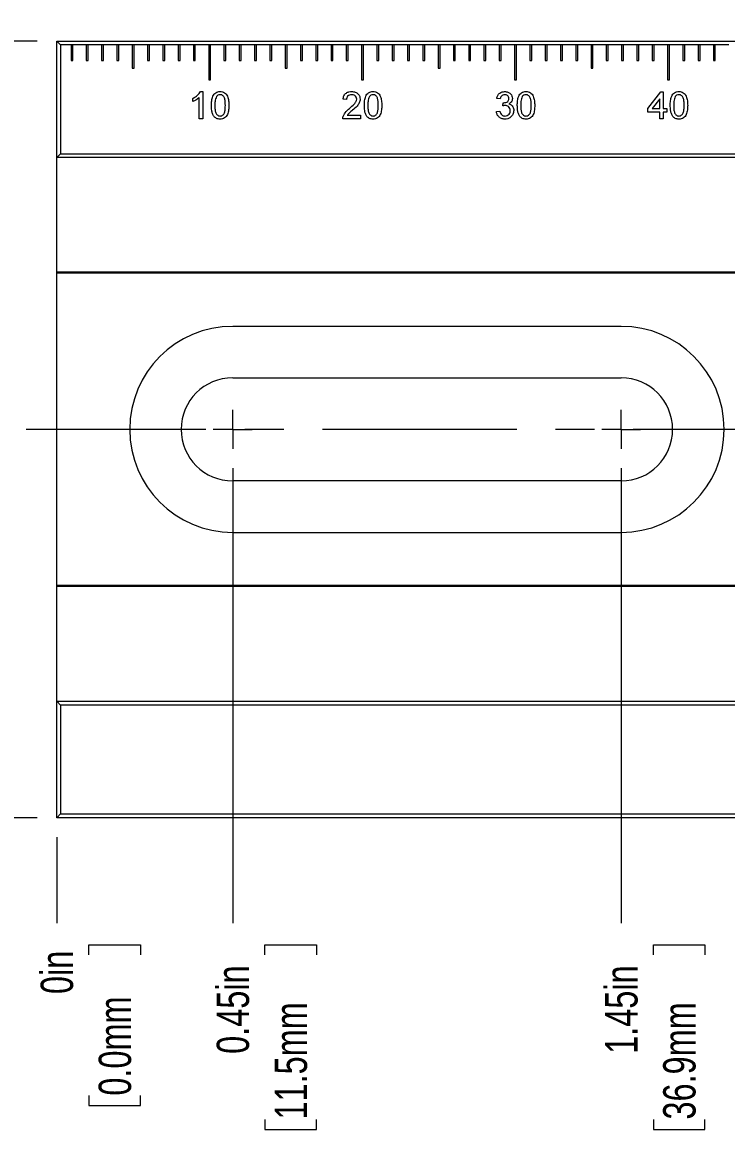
# Model space of a CAD drawing. Header units: inches. Extents: x 0.1 to 10.9, y 0 to 8.5.
# Drawn here: x 4.327 to 6.139, y 3.715 to 6.624 of the extents above; entities that cross this region are included whole.
import ezdxf

# ---------------------------------------------------------------- set-up
doc = ezdxf.new("R2010")
doc.units = ezdxf.units.IN
doc.header["$MEASUREMENT"] = 0
doc.linetypes.add('CENTERX2', pattern=[0.8, 0.5, -0.1, 0.1, -0.1])
doc.styles.add('SLDTEXTSTYLE0', font='TXT', dxfattribs={"width": 0.75})
doc.dimstyles.new('SLDDIMSTYLE0', dxfattribs={"dimtxt": 0.083333, "dimasz": 0.125, "dimexe": 0, "dimexo": 0.0625, "dimgap": 0.020833, "dimtad": 0, "dimtih": 1, "dimtoh": 1, "dimdec": 0, "dimrnd": 1e-09, "dimdsep": 46, "dimtxsty": 'SLDTEXTSTYLE0', "dimblk1": 'NONE', "dimblk2": 'NONE', "dimsah": 1, "dimcen": 0.09, "dimadec": 0, "dimazin": 2, "dimtfac": 1, "dimtdec": 0, "dimtofl": 0, "dimtmove": 0, "dimatfit": 3, "dimldrblk": 'NONE', "dimfxl": 1, "dimfrac": 2, "dimtolj": 1, "dimtzin": 12, "dimarcsym": 0})
doc.dimstyles.new('SLDDIMSTYLE1', dxfattribs={"dimtxt": 0.083333, "dimasz": 0.125, "dimexe": 0, "dimexo": 0.0625, "dimgap": 0.020833, "dimtad": 0, "dimtih": 1, "dimtoh": 1, "dimrnd": 1e-09, "dimdsep": 46, "dimtxsty": 'SLDTEXTSTYLE0', "dimblk1": 'NONE', "dimblk2": 'NONE', "dimsah": 1, "dimcen": 0.09, "dimadec": 0, "dimazin": 2, "dimtfac": 1, "dimtofl": 0, "dimtmove": 0, "dimatfit": 3, "dimldrblk": 'NONE', "dimfxl": 1, "dimfrac": 2, "dimtolj": 1, "dimtzin": 12, "dimarcsym": 0})
doc.dimstyles.new('SLDDIMSTYLE2', dxfattribs={"dimtxt": 0.083333, "dimasz": 0.125, "dimexe": 0, "dimexo": 0.0625, "dimgap": 0.020833, "dimtad": 0, "dimtih": 1, "dimtoh": 1, "dimrnd": 1e-09, "dimzin": 12, "dimdsep": 46, "dimtxsty": 'SLDTEXTSTYLE0', "dimblk1": 'NONE', "dimblk2": 'NONE', "dimsah": 1, "dimcen": 0.09, "dimadec": 0, "dimazin": 3, "dimtfac": 1, "dimtofl": 0, "dimtmove": 0, "dimatfit": 3, "dimldrblk": 'NONE', "dimfxl": 1, "dimfrac": 2, "dimtolj": 1, "dimtzin": 12, "dimarcsym": 0})
doc.dimstyles.new('SLDDIMSTYLE3', dxfattribs={"dimtxt": 0.083333, "dimasz": 0.125, "dimexe": 0, "dimexo": 0.0625, "dimgap": 0.020833, "dimtad": 0, "dimtih": 1, "dimtoh": 1, "dimrnd": 1e-09, "dimzin": 4, "dimdsep": 46, "dimtxsty": 'SLDTEXTSTYLE0', "dimsah": 1, "dimcen": 0.09, "dimadec": 0, "dimazin": 1, "dimtfac": 1, "dimtofl": 0, "dimtmove": 0, "dimatfit": 3, "dimfxl": 1, "dimfrac": 2, "dimtolj": 1, "dimtzin": 12, "dimarcsym": 0})
doc.dimstyles.new('SLDDIMSTYLE4', dxfattribs={"dimtxt": 0.083333, "dimasz": 0.125, "dimexe": 0, "dimexo": 0.0625, "dimgap": 0.020833, "dimtad": 0, "dimtih": 1, "dimtoh": 1, "dimrnd": 1e-09, "dimzin": 12, "dimdsep": 46, "dimtxsty": 'SLDTEXTSTYLE0', "dimsah": 1, "dimcen": 0, "dimadec": 0, "dimazin": 3, "dimtfac": 1, "dimtofl": 0, "dimtmove": 0, "dimatfit": 3, "dimfxl": 1, "dimfrac": 2, "dimtolj": 1, "dimtzin": 12, "dimarcsym": 0})
doc.dimstyles.new('SLDDIMSTYLE5', dxfattribs={"dimtxt": 0.083333, "dimasz": 0.125, "dimexe": 0, "dimexo": 0.0625, "dimgap": 0.020833, "dimtad": 0, "dimtih": 1, "dimtoh": 1, "dimrnd": 1e-09, "dimzin": 12, "dimdsep": 46, "dimtxsty": 'SLDTEXTSTYLE0', "dimsah": 1, "dimcen": 0, "dimadec": 0, "dimazin": 3, "dimtfac": 1, "dimtofl": 0, "dimtmove": 0, "dimatfit": 3, "dimfxl": 1, "dimfrac": 2, "dimtolj": 1, "dimtzin": 12, "dimarcsym": 0})

# ---------------------------------------------------------------- blocks, each defined once
blk = doc.blocks.new('_D')
at = {"color": 7, "linetype": 'Continuous', "lineweight": 0}
for p, q in [((4.4152, 4.5284), (4.4152, 4.3071)), ((4.4983, 4.2257), (4.4983, 4.2511)), ((4.4983, 4.2511), (4.6307, 4.2511)), ((4.6307, 4.2511), (4.6307, 4.2257)), ((4.4983, 3.8635), (4.4983, 3.8382)), ((4.6307, 3.8382), (4.6307, 3.8635)), ((4.4983, 3.8382), (4.6307, 3.8382))]:
    blk.add_line(p, q, dxfattribs=at)
at = {"color": 7, "linetype": 'Continuous', "lineweight": 18, "char_height": 0.08333, "attachment_point": 1, "rotation": 90, "style": 'SLDTEXTSTYLE0'}
for s, insert in [('0in', (4.374, 4.1249)), ('0.0mm', (4.5233, 3.8635))]:
    blk.add_mtext(s, dxfattribs=dict(at, insert=insert))
blk = doc.blocks.new('_None')
blk = doc.blocks.new('_D_1')
at = {"color": 7, "linetype": 'Continuous', "lineweight": 0}
for p, q in [((4.8682, 5.4774), (4.8682, 4.3071)), ((4.9513, 4.2257), (4.9513, 4.2511)), ((4.9513, 4.2511), (5.0837, 4.2511)), ((5.0837, 4.2511), (5.0837, 4.2257)), ((4.9513, 3.802), (4.9513, 3.7766)), ((5.0837, 3.7766), (5.0837, 3.802)), ((4.9513, 3.7766), (5.0837, 3.7766))]:
    blk.add_line(p, q, dxfattribs=at)
at = {"color": 7, "linetype": 'Continuous', "lineweight": 18, "char_height": 0.08333, "attachment_point": 1, "rotation": 90, "style": 'SLDTEXTSTYLE0'}
for s, insert in [('0.45in', (4.827, 3.971)), ('11.5mm', (4.9763, 3.802))]:
    blk.add_mtext(s, dxfattribs=dict(at, insert=insert))
blk = doc.blocks.new('_D_2')
at = {"color": 7, "linetype": 'Continuous', "lineweight": 0}
for p, q in [((5.8682, 5.4774), (5.8682, 4.3071)), ((5.9513, 4.2257), (5.9513, 4.2511)), ((5.9513, 4.2511), (6.0837, 4.2511)), ((6.0837, 4.2511), (6.0837, 4.2257)), ((5.9513, 3.802), (5.9513, 3.7766)), ((6.0837, 3.7766), (6.0837, 3.802)), ((5.9513, 3.7766), (6.0837, 3.7766))]:
    blk.add_line(p, q, dxfattribs=at)
at = {"color": 7, "linetype": 'Continuous', "lineweight": 18, "char_height": 0.08333, "attachment_point": 1, "rotation": 90, "style": 'SLDTEXTSTYLE0'}
for s, insert in [('1.45in', (5.827, 3.971)), ('36.9mm', (5.9763, 3.802))]:
    blk.add_mtext(s, dxfattribs=dict(at, insert=insert))
blk = doc.blocks.new('_D_3')
at = {"color": 7, "linetype": 'Continuous', "lineweight": 0}
for p, q in [((7.3682, 5.4774), (7.3682, 4.3071)), ((7.4513, 4.2257), (7.4513, 4.2511)), ((7.4513, 4.2511), (7.5837, 4.2511)), ((7.5837, 4.2511), (7.5837, 4.2257)), ((7.4513, 3.802), (7.4513, 3.7766)), ((7.5837, 3.7766), (7.5837, 3.802)), ((7.4513, 3.7766), (7.5837, 3.7766))]:
    blk.add_line(p, q, dxfattribs=at)
at = {"color": 7, "linetype": 'Continuous', "lineweight": 18, "char_height": 0.08333, "attachment_point": 1, "rotation": 90, "style": 'SLDTEXTSTYLE0'}
for s, insert in [('2.95in', (7.327, 3.971)), ('75.0mm', (7.4763, 3.802))]:
    blk.add_mtext(s, dxfattribs=dict(at, insert=insert))
blk = doc.blocks.new('_D_4')
at = {"color": 7, "linetype": 'Continuous', "lineweight": 0}
for p, q in [((8.8682, 5.4774), (8.8682, 4.3071)), ((8.9513, 4.2257), (8.9513, 4.2511)), ((8.9513, 4.2511), (9.0837, 4.2511)), ((9.0837, 4.2511), (9.0837, 4.2257)), ((8.9513, 3.7404), (8.9513, 3.715)), ((9.0837, 3.715), (9.0837, 3.7404)), ((8.9513, 3.715), (9.0837, 3.715))]:
    blk.add_line(p, q, dxfattribs=at)
at = {"color": 7, "linetype": 'Continuous', "lineweight": 18, "char_height": 0.08333, "attachment_point": 1, "rotation": 90, "style": 'SLDTEXTSTYLE0'}
for s, insert in [('4.45in', (8.827, 3.971)), ('113.1mm', (8.9763, 3.7404))]:
    blk.add_mtext(s, dxfattribs=dict(at, insert=insert))
blk = doc.blocks.new('_D_5')
at = {"color": 7, "linetype": 'Continuous', "lineweight": 0}
for p, q in [((9.8682, 5.4774), (9.8682, 4.3071)), ((9.9513, 4.2257), (9.9513, 4.2511)), ((9.9513, 4.2511), (10.0837, 4.2511)), ((10.0837, 4.2511), (10.0837, 4.2257)), ((9.9513, 3.7404), (9.9513, 3.715)), ((10.0837, 3.715), (10.0837, 3.7404)), ((9.9513, 3.715), (10.0837, 3.715))]:
    blk.add_line(p, q, dxfattribs=at)
at = {"color": 7, "linetype": 'Continuous', "lineweight": 18, "char_height": 0.08333, "attachment_point": 1, "rotation": 90, "style": 'SLDTEXTSTYLE0'}
for s, insert in [('5.45in', (9.827, 3.971)), ('138.5mm', (9.9763, 3.7404))]:
    blk.add_mtext(s, dxfattribs=dict(at, insert=insert))
blk = doc.blocks.new('_D_6')
at = {"color": 7, "linetype": 'Continuous', "lineweight": 0}
for p, q in [((10.3207, 4.5284), (10.3207, 4.3071)), ((10.4039, 4.2257), (10.4039, 4.2511)), ((10.4039, 4.2511), (10.5363, 4.2511)), ((10.5363, 4.2511), (10.5363, 4.2257)), ((10.4039, 3.7404), (10.4039, 3.715)), ((10.5363, 3.715), (10.5363, 3.7404)), ((10.4039, 3.715), (10.5363, 3.715))]:
    blk.add_line(p, q, dxfattribs=at)
at = {"color": 7, "linetype": 'Continuous', "lineweight": 18, "char_height": 0.08333, "attachment_point": 1, "rotation": 90, "style": 'SLDTEXTSTYLE0'}
for s, insert in [('5.91in', (10.2795, 3.971)), ('150.0mm', (10.4288, 3.7404))]:
    blk.add_mtext(s, dxfattribs=dict(at, insert=insert))
blk = doc.blocks.new('_D_7')
at = {"color": 7, "linetype": 'Continuous', "lineweight": 0}
for p, q in [((4.2865, 5.5774), (3.8532, 5.5774)), ((3.9232, 5.5774), (3.9232, 5.2272)), ((3.7114, 5.0779), (3.686, 5.0779)), ((3.686, 5.0779), (3.686, 4.9455)), ((4.1351, 5.0779), (4.1605, 5.0779)), ((4.1605, 5.0779), (4.1605, 4.9455)), ((3.686, 4.9455), (3.7114, 4.9455)), ((4.1605, 4.9455), (4.1351, 4.9455)), ((3.9232, 4.5784), (3.9232, 4.9286)), ((4.3652, 4.5784), (3.8532, 4.5784))]:
    blk.add_line(p, q, dxfattribs=at)
at = {"color": 7, "linetype": 'Continuous', "lineweight": 18}
for points in [[(3.9232, 5.5774), (3.9032, 5.4524), (3.9432, 5.4524)], [(3.9232, 4.5784), (3.9432, 4.7034), (3.9032, 4.7034)]]:
    blk.add_solid(points, dxfattribs=at)
at = {"color": 7, "linetype": 'Continuous', "lineweight": 18, "char_height": 0.08333, "attachment_point": 1, "style": 'SLDTEXTSTYLE0'}
for s, insert in [('1.00in', (3.7705, 5.2022)), ('25.4mm', (3.7114, 5.0529))]:
    blk.add_mtext(s, dxfattribs=dict(at, insert=insert))
blk = doc.blocks.new('_D_8')
at = {"color": 7, "linetype": 'Continuous', "lineweight": 0}
for p, q in [((4.3652, 6.5764), (3.3362, 6.5764)), ((3.4062, 6.5764), (3.4062, 5.7267)), ((3.1944, 5.5774), (3.169, 5.5774)), ((3.169, 5.5774), (3.169, 5.445)), ((3.6181, 5.5774), (3.6435, 5.5774)), ((3.6435, 5.5774), (3.6435, 5.445)), ((3.169, 5.445), (3.1944, 5.445)), ((3.6435, 5.445), (3.6181, 5.445)), ((3.4062, 4.5784), (3.4062, 5.4281)), ((4.3652, 4.5784), (3.3362, 4.5784))]:
    blk.add_line(p, q, dxfattribs=at)
at = {"color": 7, "linetype": 'Continuous', "lineweight": 18}
for points in [[(3.4062, 6.5764), (3.3862, 6.4514), (3.4262, 6.4514)], [(3.4062, 4.5784), (3.4262, 4.7034), (3.3862, 4.7034)]]:
    blk.add_solid(points, dxfattribs=at)
at = {"color": 7, "linetype": 'Continuous', "lineweight": 18, "char_height": 0.08333, "attachment_point": 1, "style": 'SLDTEXTSTYLE0'}
for s, insert in [('2.00in', (3.2535, 5.7017)), ('50.7mm', (3.1944, 5.5524))]:
    blk.add_mtext(s, dxfattribs=dict(at, insert=insert))
blk = doc.blocks.new('_D_9')
at = {"color": 7, "linetype": 'Continuous', "lineweight": 0}
for p, q in [((6.5317, 7.0262), (6.3817, 7.0262)), ((7.2667, 5.7532), (6.5317, 7.0262))]:
    blk.add_line(p, q, dxfattribs=at)
at = {"color": 7, "linetype": 'Continuous', "lineweight": 18}
blk.add_solid([(7.2667, 5.7532), (7.2215, 5.8714), (7.1869, 5.8514)], dxfattribs=at)
at = {"color": 7, "linetype": 'Continuous', "lineweight": 18, "char_height": 0.083333, "attachment_point": 1, "style": 'SLDTEXTSTYLE0'}
for s, insert in [('COUNTERBORE FOR USE WITH', (4.7942, 7.0673)), ('#1/4in [M6] CAP SCREW (NOT INCLUDED)', (4.1406, 6.9349))]:
    blk.add_mtext(s, dxfattribs=dict(at, insert=insert))
blk = doc.blocks.new('_D_10')
at = {"color": 7, "linetype": 'Continuous', "lineweight": 0}
for p, q in [((6.9828, 7.6659), (6.8328, 7.6659)), ((8.7794, 5.6757), (6.9828, 7.6659))]:
    blk.add_line(p, q, dxfattribs=at)
at = {"color": 7, "linetype": 'Continuous', "lineweight": 18}
blk.add_solid([(8.7794, 5.6757), (8.7105, 5.7819), (8.6808, 5.7551)], dxfattribs=at)
at = {"color": 7, "linetype": 'Continuous', "lineweight": 18, "attachment_point": 1, "style": 'SLDTEXTSTYLE0'}
for s, insert, char_height in [('COUNTERBORED SLOT FOR USE WITH', (4.881, 7.7071), 0.083333), ('#1/4in [M6] CAP SCREW AND WASHER', (4.7523, 7.5747), 0.083333), ('(NOT INCLUDED)', (5.9158, 7.4423), 0.083333), ('2 PLACES', (6.3046, 7.3099), 0.08333)]:
    blk.add_mtext(s, dxfattribs=dict(at, insert=insert, char_height=char_height))
blk = doc.blocks.new('SW_CENTERMARKSYMBOL_0')
at = {"color": 0, "linetype": 'Continuous', "lineweight": 18}
for q in [(0, 0.05), (-0.05, 0), (0, -0.05), (0.05, 0)]:
    blk.add_line((0, 0), q, dxfattribs=at)
blk = doc.blocks.new('SW_CENTERMARKSYMBOL_1')
at = {"color": 0, "linetype": 'Continuous', "lineweight": 18}
for q in [(0, 0.05), (-0.05, 0), (0, -0.05), (0.05, 0)]:
    blk.add_line((0, 0), q, dxfattribs=at)

msp = doc.modelspace()

# ---------------------------------------------------------------- linework, layer by layer
at = {"color": 7, "linetype": 'Continuous', "lineweight": 18}
for p, q in [((4.4152, 6.2764), (4.4152, 6.5764)), ((4.4152, 6.5764), (4.4252, 6.5664)), ((4.4152, 6.5764), (10.3207, 6.5764)), ((4.4252, 6.5664), (4.4252, 6.2864)), ((4.4521, 6.5664), (4.4252, 6.5664)), ((4.4521, 6.5664), (4.4521, 6.5264)), ((4.4571, 6.5664), (4.4521, 6.5664)), ((4.4571, 6.5264), (4.4571, 6.5664)), ((4.4914, 6.5664), (4.4571, 6.5664)), ((4.4914, 6.5664), (4.4914, 6.5264)), ((4.4964, 6.5664), (4.4914, 6.5664)), ((4.4964, 6.5264), (4.4964, 6.5664)), ((4.5308, 6.5664), (4.4964, 6.5664)), ((4.5308, 6.5664), (4.5308, 6.5264)), ((4.5358, 6.5664), (4.5308, 6.5664)), ((4.5358, 6.5264), (4.5358, 6.5664)), ((4.5702, 6.5664), (4.5358, 6.5664)), ((4.5702, 6.5664), (4.5702, 6.5264)), ((4.5752, 6.5664), (4.5702, 6.5664)), ((4.5752, 6.5264), (4.5752, 6.5664)), ((4.6096, 6.5664), (4.5752, 6.5664)), ((4.6096, 6.5664), (4.6096, 6.5064)), ((4.6146, 6.5664), (4.6096, 6.5664)), ((4.6146, 6.5064), (4.6146, 6.5664)), ((4.6489, 6.5664), (4.6146, 6.5664)), ((4.6489, 6.5664), (4.6489, 6.5264)), ((4.6539, 6.5664), (4.6489, 6.5664)), ((4.6539, 6.5264), (4.6539, 6.5664)), ((4.6883, 6.5664), (4.6539, 6.5664)), ((4.6883, 6.5664), (4.6883, 6.5264)), ((4.6933, 6.5664), (4.6883, 6.5664)), ((4.6933, 6.5264), (4.6933, 6.5664)), ((4.7277, 6.5664), (4.6933, 6.5664)), ((4.7277, 6.5664), (4.7277, 6.5264)), ((4.7327, 6.5664), (4.7277, 6.5664)), ((4.7327, 6.5264), (4.7327, 6.5664)), ((4.767, 6.5664), (4.7327, 6.5664)), ((4.767, 6.5664), (4.767, 6.5264)), ((4.772, 6.5664), (4.767, 6.5664)), ((4.772, 6.5264), (4.772, 6.5664)), ((4.8064, 6.5664), (4.772, 6.5664)), ((4.8064, 6.5664), (4.8064, 6.4764)), ((4.8114, 6.5664), (4.8064, 6.5664)), ((4.8114, 6.4764), (4.8114, 6.5664)), ((4.8458, 6.5664), (4.8114, 6.5664)), ((4.8458, 6.5664), (4.8458, 6.5264)), ((4.8508, 6.5664), (4.8458, 6.5664)), ((4.8851, 6.5664), (4.8508, 6.5664)), ((4.8508, 6.5264), (4.8508, 6.5664)), ((4.8851, 6.5664), (4.8851, 6.5264)), ((4.8901, 6.5664), (4.8851, 6.5664)), ((4.8901, 6.5264), (4.8901, 6.5664)), ((4.9245, 6.5664), (4.8901, 6.5664)), ((4.9245, 6.5664), (4.9245, 6.5264)), ((4.9295, 6.5664), (4.9245, 6.5664)), ((4.9295, 6.5264), (4.9295, 6.5664)), ((4.9639, 6.5664), (4.9295, 6.5664)), ((4.9639, 6.5664), (4.9639, 6.5264)), ((4.9689, 6.5664), (4.9639, 6.5664)), ((4.9689, 6.5264), (4.9689, 6.5664)), ((5.0033, 6.5664), (4.9689, 6.5664)), ((5.0033, 6.5664), (5.0033, 6.5064)), ((5.0083, 6.5664), (5.0033, 6.5664)), ((5.0083, 6.5064), (5.0083, 6.5664)), ((5.0426, 6.5664), (5.0083, 6.5664)), ((5.0426, 6.5664), (5.0426, 6.5264)), ((5.0476, 6.5664), (5.0426, 6.5664)), ((5.0476, 6.5264), (5.0476, 6.5664)), ((5.082, 6.5664), (5.0476, 6.5664)), ((5.082, 6.5664), (5.082, 6.5264)), ((5.087, 6.5664), (5.082, 6.5664)), ((5.087, 6.5264), (5.087, 6.5664)), ((5.1214, 6.5664), (5.087, 6.5664)), ((5.1214, 6.5664), (5.1214, 6.5264)), ((5.1264, 6.5664), (5.1214, 6.5664)), ((5.1264, 6.5264), (5.1264, 6.5664)), ((5.1607, 6.5664), (5.1264, 6.5664)), ((5.1607, 6.5664), (5.1607, 6.5264)), ((5.1657, 6.5664), (5.1607, 6.5664)), ((5.1657, 6.5264), (5.1657, 6.5664)), ((5.2001, 6.5664), (5.1657, 6.5664)), ((5.2001, 6.5664), (5.2001, 6.4764)), ((5.2051, 6.5664), (5.2001, 6.5664)), ((5.2051, 6.4764), (5.2051, 6.5664)), ((5.2395, 6.5664), (5.2051, 6.5664)), ((5.2395, 6.5664), (5.2395, 6.5264)), ((5.2445, 6.5664), (5.2395, 6.5664)), ((5.2445, 6.5264), (5.2445, 6.5664)), ((5.2788, 6.5664), (5.2445, 6.5664)), ((5.2788, 6.5664), (5.2788, 6.5264)), ((5.2838, 6.5664), (5.2788, 6.5664)), ((5.2838, 6.5264), (5.2838, 6.5664)), ((5.3182, 6.5664), (5.2838, 6.5664)), ((5.3182, 6.5664), (5.3182, 6.5264)), ((5.3232, 6.5664), (5.3182, 6.5664)), ((5.3232, 6.5264), (5.3232, 6.5664)), ((5.3576, 6.5664), (5.3232, 6.5664)), ((5.3576, 6.5664), (5.3576, 6.5264)), ((5.3626, 6.5664), (5.3576, 6.5664)), ((5.3626, 6.5264), (5.3626, 6.5664)), ((5.397, 6.5664), (5.3626, 6.5664)), ((5.397, 6.5664), (5.397, 6.5064)), ((5.402, 6.5664), (5.397, 6.5664)), ((5.402, 6.5064), (5.402, 6.5664)), ((5.4363, 6.5664), (5.402, 6.5664)), ((5.4363, 6.5664), (5.4363, 6.5264)), ((5.4413, 6.5664), (5.4363, 6.5664)), ((5.4413, 6.5264), (5.4413, 6.5664)), ((5.4757, 6.5664), (5.4413, 6.5664)), ((5.4757, 6.5664), (5.4757, 6.5264)), ((5.4807, 6.5664), (5.4757, 6.5664)), ((5.4807, 6.5264), (5.4807, 6.5664)), ((5.5151, 6.5664), (5.4807, 6.5664)), ((5.5151, 6.5664), (5.5151, 6.5264)), ((5.5201, 6.5664), (5.5151, 6.5664)), ((5.5201, 6.5264), (5.5201, 6.5664)), ((5.5544, 6.5664), (5.5201, 6.5664)), ((5.5544, 6.5664), (5.5544, 6.5264)), ((5.5594, 6.5664), (5.5544, 6.5664)), ((5.5594, 6.5264), (5.5594, 6.5664)), ((5.5938, 6.5664), (5.5594, 6.5664)), ((5.5938, 6.5664), (5.5938, 6.4764)), ((5.5988, 6.5664), (5.5938, 6.5664)), ((5.5988, 6.4764), (5.5988, 6.5664)), ((5.6332, 6.5664), (5.5988, 6.5664)), ((5.6332, 6.5664), (5.6332, 6.5264)), ((5.6382, 6.5664), (5.6332, 6.5664)), ((5.6382, 6.5264), (5.6382, 6.5664)), ((5.6725, 6.5664), (5.6382, 6.5664)), ((5.6725, 6.5664), (5.6725, 6.5264)), ((5.6775, 6.5664), (5.6725, 6.5664)), ((5.6775, 6.5264), (5.6775, 6.5664)), ((5.7119, 6.5664), (5.6775, 6.5664)), ((5.7119, 6.5664), (5.7119, 6.5264)), ((5.7169, 6.5664), (5.7119, 6.5664)), ((5.7169, 6.5264), (5.7169, 6.5664)), ((5.7513, 6.5664), (5.7169, 6.5664)), ((5.7513, 6.5664), (5.7513, 6.5264)), ((5.7563, 6.5664), (5.7513, 6.5664)), ((5.7563, 6.5264), (5.7563, 6.5664)), ((5.7907, 6.5664), (5.7563, 6.5664)), ((5.7907, 6.5664), (5.7907, 6.5064)), ((5.7957, 6.5664), (5.7907, 6.5664)), ((5.7957, 6.5064), (5.7957, 6.5664)), ((5.83, 6.5664), (5.7957, 6.5664)), ((5.83, 6.5664), (5.83, 6.5264)), ((5.835, 6.5664), (5.83, 6.5664)), ((5.835, 6.5264), (5.835, 6.5664)), ((5.8694, 6.5664), (5.835, 6.5664)), ((5.8694, 6.5664), (5.8694, 6.5264)), ((5.8744, 6.5664), (5.8694, 6.5664)), ((5.8744, 6.5264), (5.8744, 6.5664)), ((5.9088, 6.5664), (5.8744, 6.5664)), ((5.9088, 6.5664), (5.9088, 6.5264)), ((5.9138, 6.5664), (5.9088, 6.5664)), ((5.9138, 6.5264), (5.9138, 6.5664)), ((5.9481, 6.5664), (5.9138, 6.5664)), ((5.9481, 6.5664), (5.9481, 6.5264)), ((5.9531, 6.5664), (5.9481, 6.5664)), ((5.9531, 6.5264), (5.9531, 6.5664)), ((5.9875, 6.5664), (5.9531, 6.5664)), ((5.9875, 6.5664), (5.9875, 6.4764)), ((5.9925, 6.5664), (5.9875, 6.5664)), ((5.9925, 6.4764), (5.9925, 6.5664)), ((6.0269, 6.5664), (5.9925, 6.5664)), ((6.0269, 6.5664), (6.0269, 6.5264)), ((6.0319, 6.5664), (6.0269, 6.5664)), ((6.0319, 6.5264), (6.0319, 6.5664)), ((6.0662, 6.5664), (6.0319, 6.5664)), ((6.0662, 6.5664), (6.0662, 6.5264)), ((6.0712, 6.5664), (6.0662, 6.5664)), ((6.0712, 6.5264), (6.0712, 6.5664)), ((6.1056, 6.5664), (6.0712, 6.5664)), ((6.1056, 6.5664), (6.1056, 6.5264)), ((6.1106, 6.5664), (6.1056, 6.5664)), ((6.1106, 6.5264), (6.1106, 6.5664)), ((6.145, 6.5664), (6.1106, 6.5664)), ((4.4521, 6.5264), (4.4571, 6.5264)), ((4.4914, 6.5264), (4.4964, 6.5264)), ((4.5308, 6.5264), (4.5358, 6.5264)), ((4.5702, 6.5264), (4.5752, 6.5264)), ((4.6489, 6.5264), (4.6539, 6.5264)), ((4.6883, 6.5264), (4.6933, 6.5264)), ((4.7277, 6.5264), (4.7327, 6.5264)), ((4.767, 6.5264), (4.772, 6.5264)), ((4.8458, 6.5264), (4.8508, 6.5264)), ((4.8851, 6.5264), (4.8901, 6.5264)), ((4.9245, 6.5264), (4.9295, 6.5264)), ((4.9639, 6.5264), (4.9689, 6.5264)), ((5.0426, 6.5264), (5.0476, 6.5264)), ((5.082, 6.5264), (5.087, 6.5264)), ((5.1214, 6.5264), (5.1264, 6.5264)), ((5.1607, 6.5264), (5.1657, 6.5264)), ((5.2395, 6.5264), (5.2445, 6.5264)), ((5.2788, 6.5264), (5.2838, 6.5264)), ((5.3182, 6.5264), (5.3232, 6.5264)), ((5.3576, 6.5264), (5.3626, 6.5264)), ((5.4363, 6.5264), (5.4413, 6.5264)), ((5.4757, 6.5264), (5.4807, 6.5264)), ((5.5151, 6.5264), (5.5201, 6.5264)), ((5.5544, 6.5264), (5.5594, 6.5264)), ((5.6332, 6.5264), (5.6382, 6.5264)), ((5.6725, 6.5264), (5.6775, 6.5264)), ((5.7119, 6.5264), (5.7169, 6.5264)), ((5.7513, 6.5264), (5.7563, 6.5264)), ((5.83, 6.5264), (5.835, 6.5264)), ((5.8694, 6.5264), (5.8744, 6.5264)), ((5.9088, 6.5264), (5.9138, 6.5264)), ((5.9481, 6.5264), (5.9531, 6.5264)), ((6.0269, 6.5264), (6.0319, 6.5264)), ((6.0662, 6.5264), (6.0712, 6.5264)), ((6.1056, 6.5264), (6.1106, 6.5264)), ((4.6096, 6.5064), (4.6146, 6.5064)), ((5.0033, 6.5064), (5.0083, 6.5064)), ((5.397, 6.5064), (5.402, 6.5064)), ((5.7907, 6.5064), (5.7957, 6.5064)), ((4.8064, 6.4764), (4.8114, 6.4764)), ((5.2001, 6.4764), (5.2051, 6.4764)), ((5.5938, 6.4764), (5.5988, 6.4764)), ((5.9875, 6.4764), (5.9925, 6.4764)), ((4.7658, 6.4206), (4.7658, 6.4289)), ((4.782, 6.3764), (4.782, 6.4309)), ((4.7852, 6.4464), (4.791, 6.4464)), ((4.791, 6.4464), (4.791, 6.3764)), ((5.5568, 6.4275), (5.5478, 6.4284)), ((5.9371, 6.4024), (5.9703, 6.4455)), ((5.9703, 6.4455), (5.9765, 6.4455)), ((5.9765, 6.4455), (5.9765, 6.4024)), ((5.1613, 6.4257), (5.1524, 6.4266)), ((5.5639, 6.4096), (5.5648, 6.4176)), ((5.9371, 6.3934), (5.9371, 6.4024)), ((5.9676, 6.4276), (5.9481, 6.4024)), ((5.9481, 6.4024), (5.9676, 6.4024)), ((5.9676, 6.4024), (5.9676, 6.4276)), ((5.9765, 6.4024), (5.9855, 6.4024)), ((5.9855, 6.4024), (5.9855, 6.3934)), ((4.791, 6.3764), (4.782, 6.3764)), ((5.1972, 6.3764), (5.1515, 6.3764)), ((5.163, 6.3853), (5.1972, 6.3853)), ((5.1972, 6.3853), (5.1972, 6.3764)), ((5.5469, 6.3952), (5.5559, 6.3961)), ((5.9676, 6.3934), (5.9371, 6.3934)), ((5.9676, 6.3764), (5.9676, 6.3934)), ((5.9765, 6.3764), (5.9676, 6.3764)), ((5.9855, 6.3934), (5.9765, 6.3934)), ((5.9765, 6.3934), (5.9765, 6.3764)), ((4.4152, 6.2764), (4.4252, 6.2864)), ((4.4252, 6.2864), (10.3107, 6.2864)), ((10.3207, 6.2764), (4.4152, 6.2764)), ((4.4152, 5.9817), (4.4152, 6.2764)), ((10.3207, 5.9817), (4.4152, 5.9817)), ((4.4152, 5.9788), (4.4152, 5.9817)), ((10.3207, 5.9788), (4.4152, 5.9788)), ((4.4152, 5.1759), (4.4152, 5.9788)), ((5.8682, 5.8424), (4.8682, 5.8424)), ((4.8682, 5.7099), (5.8682, 5.7099)), ((5.8682, 5.4449), (4.8682, 5.4449)), ((4.8682, 5.3124), (5.8682, 5.3124)), ((10.3207, 5.1759), (4.4152, 5.1759)), ((4.4152, 5.173), (4.4152, 5.1759)), ((10.3207, 5.173), (4.4152, 5.173)), ((4.4152, 4.8784), (4.4152, 5.173)), ((4.4152, 4.5784), (4.4152, 4.8784)), ((4.4152, 4.8784), (4.4252, 4.8684)), ((4.4152, 4.8784), (10.3207, 4.8784)), ((4.4252, 4.8684), (4.4252, 4.5884)), ((10.3107, 4.8684), (4.4252, 4.8684)), ((4.4152, 4.5784), (4.4252, 4.5884)), ((10.3207, 4.5784), (4.4152, 4.5784)), ((4.4252, 4.5884), (10.3107, 4.5884))]:
    msp.add_line(p, q, dxfattribs=at)
at = {"color": 7, "linetype": 'CENTERX2', "lineweight": 18}
msp.add_line((10.3995, 5.5774), (4.3365, 5.5774), dxfattribs=at)
at = {"color": 7, "linetype": 'Continuous', "lineweight": 18}
for centre, radius, start, end in [((4.8682, 5.5774), 0.265, 90, 270), ((5.8682, 5.5774), 0.265, 270, 90), ((4.8682, 5.5774), 0.1325, 90, 270), ((5.8682, 5.5774), 0.1325, 270, 90)]:
    msp.add_arc(centre, radius, start, end, dxfattribs=at)
for points, knots in [([(4.7658, 6.4289), (4.7702, 6.4313), (4.778, 6.4357), (4.783, 6.4431), (4.7852, 6.4464)], [0, 0, 0, 0, 0.560432, 1, 1, 1, 1]), ([(4.782, 6.4309), (4.7792, 6.4286), (4.7742, 6.4245), (4.7684, 6.4218), (4.7658, 6.4206)], [0, 0, 0, 0, 0.559705, 1, 1, 1, 1]), ([(4.8134, 6.4109), (4.8135, 6.4148), (4.8137, 6.4227), (4.816, 6.4325), (4.8199, 6.4395), (4.8243, 6.4436), (4.8299, 6.446), (4.8338, 6.4462), (4.8358, 6.4464)], [0, 0, 0, 0, 0.25049, 0.500349, 0.625423, 0.750205, 0.87498, 1, 1, 1, 1]), ([(4.8264, 6.4335), (4.825, 6.4294), (4.8223, 6.4221), (4.8224, 6.4143), (4.8224, 6.4109)], [0, 0, 0, 0, 0.558062, 1, 1, 1, 1]), ([(4.8357, 6.4383), (4.8337, 6.438), (4.83, 6.4375), (4.8275, 6.4347), (4.8264, 6.4335)], [0, 0, 0, 0, 0.55834, 1, 1, 1, 1]), ([(4.8493, 6.4109), (4.8492, 6.4138), (4.8491, 6.4195), (4.8482, 6.4265), (4.8463, 6.432), (4.8437, 6.4354), (4.84, 6.4379), (4.8372, 6.4381), (4.8357, 6.4383)], [0, 0, 0, 0, 0.250523, 0.5008, 0.625865, 0.75074, 0.875367, 1, 1, 1, 1]), ([(4.8358, 6.4464), (4.8378, 6.4462), (4.8418, 6.446), (4.8473, 6.4436), (4.8518, 6.4395), (4.8555, 6.4324), (4.8581, 6.4228), (4.8582, 6.4149), (4.8583, 6.4109)], [0, 0, 0, 0, 0.125029, 0.249925, 0.374638, 0.499699, 0.749582, 1, 1, 1, 1]), ([(5.1524, 6.4266), (5.1529, 6.4297), (5.1539, 6.4359), (5.1599, 6.4428), (5.1674, 6.446), (5.1723, 6.4462), (5.1748, 6.4464)], [0, 0, 0, 0, 0.2802565, 0.5588664, 0.7791167, 1, 1, 1, 1]), ([(5.1746, 6.4383), (5.1727, 6.4381), (5.1688, 6.4378), (5.1641, 6.4347), (5.1617, 6.4303), (5.1614, 6.4272), (5.1613, 6.4257)], [0, 0, 0, 0, 0.280431, 0.55946, 0.779357, 1, 1, 1, 1]), ([(5.1874, 6.427), (5.1871, 6.4287), (5.1866, 6.4323), (5.183, 6.4361), (5.1788, 6.438), (5.176, 6.4382), (5.1746, 6.4383)], [0, 0, 0, 0, 0.279069, 0.55859, 0.779053, 1, 1, 1, 1]), ([(5.1748, 6.4464), (5.1778, 6.4461), (5.1839, 6.4457), (5.1912, 6.4409), (5.1957, 6.4342), (5.1961, 6.4294), (5.1963, 6.427)], [0, 0, 0, 0, 0.280492, 0.559664, 0.779767, 1, 1, 1, 1]), ([(5.2071, 6.4109), (5.2072, 6.4148), (5.2074, 6.4227), (5.2097, 6.4325), (5.2136, 6.4395), (5.218, 6.4436), (5.2236, 6.446), (5.2275, 6.4462), (5.2295, 6.4464)], [0, 0, 0, 0, 0.25049, 0.500349, 0.625423, 0.750205, 0.87498, 1, 1, 1, 1]), ([(5.2201, 6.4335), (5.2187, 6.4294), (5.216, 6.4221), (5.2161, 6.4143), (5.2161, 6.4109)], [0, 0, 0, 0, 0.558062, 1, 1, 1, 1]), ([(5.2294, 6.4383), (5.2274, 6.438), (5.2237, 6.4375), (5.2212, 6.4347), (5.2201, 6.4335)], [0, 0, 0, 0, 0.5583399, 1, 1, 1, 1]), ([(5.243, 6.4109), (5.2429, 6.4138), (5.2428, 6.4195), (5.2419, 6.4265), (5.24, 6.432), (5.2374, 6.4354), (5.2337, 6.4379), (5.2309, 6.4381), (5.2294, 6.4383)], [0, 0, 0, 0, 0.250523, 0.5008, 0.625865, 0.75074, 0.875367, 1, 1, 1, 1]), ([(5.2295, 6.4464), (5.2315, 6.4462), (5.2355, 6.446), (5.241, 6.4436), (5.2455, 6.4395), (5.2492, 6.4324), (5.2518, 6.4228), (5.2519, 6.4149), (5.252, 6.4109)], [0, 0, 0, 0, 0.125029, 0.249925, 0.374638, 0.499699, 0.749582, 1, 1, 1, 1]), ([(5.5478, 6.4284), (5.5485, 6.4311), (5.5499, 6.4366), (5.5552, 6.4426), (5.5617, 6.4459), (5.5661, 6.4462), (5.5683, 6.4464)], [0, 0, 0, 0, 0.280253, 0.559523, 0.779592, 1, 1, 1, 1]), ([(5.5686, 6.4383), (5.5669, 6.4381), (5.5637, 6.4378), (5.5598, 6.435), (5.5576, 6.4313), (5.5571, 6.4288), (5.5568, 6.4275)], [0, 0, 0, 0, 0.280001, 0.559131, 0.77932, 1, 1, 1, 1]), ([(5.5661, 6.4175), (5.5679, 6.4177), (5.5715, 6.418), (5.576, 6.4203), (5.5789, 6.424), (5.5792, 6.4269), (5.5793, 6.4283)], [0, 0, 0, 0, 0.2806461, 0.56098, 0.7800433, 1, 1, 1, 1]), ([(5.5683, 6.4464), (5.5711, 6.4461), (5.5767, 6.4455), (5.5834, 6.4412), (5.5875, 6.4351), (5.588, 6.4307), (5.5882, 6.4286)], [0, 0, 0, 0, 0.28023, 0.559908, 0.780015, 1, 1, 1, 1]), ([(5.5793, 6.4283), (5.5791, 6.4298), (5.5787, 6.4329), (5.5758, 6.4362), (5.5722, 6.4381), (5.5698, 6.4382), (5.5686, 6.4383)], [0, 0, 0, 0, 0.279505, 0.55883, 0.779231, 1, 1, 1, 1]), ([(5.5882, 6.4286), (5.5881, 6.4269), (5.5878, 6.4236), (5.5847, 6.4182), (5.581, 6.416), (5.5787, 6.4147)], [0, 0, 0, 0, 0.280496, 0.561003, 1, 1, 1, 1]), ([(5.6008, 6.4109), (5.6009, 6.4148), (5.6011, 6.4227), (5.6034, 6.4325), (5.6073, 6.4395), (5.6117, 6.4436), (5.6173, 6.446), (5.6212, 6.4462), (5.6232, 6.4464)], [0, 0, 0, 0, 0.25049, 0.500349, 0.625423, 0.750205, 0.87498, 1, 1, 1, 1]), ([(5.6138, 6.4335), (5.6124, 6.4294), (5.6097, 6.4221), (5.6098, 6.4143), (5.6098, 6.4109)], [0, 0, 0, 0, 0.558062, 1, 1, 1, 1]), ([(5.6231, 6.4383), (5.6211, 6.438), (5.6174, 6.4375), (5.6149, 6.4347), (5.6138, 6.4335)], [0, 0, 0, 0, 0.5583399, 1, 1, 1, 1]), ([(5.6367, 6.4109), (5.6366, 6.4138), (5.6365, 6.4195), (5.6356, 6.4265), (5.6337, 6.432), (5.6311, 6.4354), (5.6274, 6.4379), (5.6246, 6.4381), (5.6231, 6.4383)], [0, 0, 0, 0, 0.250523, 0.5008, 0.625865, 0.75074, 0.875367, 1, 1, 1, 1]), ([(5.6232, 6.4464), (5.6252, 6.4462), (5.6292, 6.446), (5.6347, 6.4436), (5.6392, 6.4395), (5.6429, 6.4324), (5.6455, 6.4228), (5.6456, 6.4149), (5.6457, 6.4109)], [0, 0, 0, 0, 0.125029, 0.249925, 0.374638, 0.499699, 0.749582, 1, 1, 1, 1]), ([(5.9945, 6.4109), (5.9946, 6.4148), (5.9948, 6.4227), (5.9971, 6.4325), (6.001, 6.4395), (6.0054, 6.4436), (6.011, 6.446), (6.0149, 6.4462), (6.0169, 6.4464)], [0, 0, 0, 0, 0.25049, 0.500349, 0.625423, 0.750205, 0.87498, 1, 1, 1, 1]), ([(6.0075, 6.4335), (6.0061, 6.4294), (6.0034, 6.4221), (6.0035, 6.4143), (6.0035, 6.4109)], [0, 0, 0, 0, 0.558062, 1, 1, 1, 1]), ([(6.0168, 6.4383), (6.0148, 6.438), (6.0111, 6.4375), (6.0086, 6.4347), (6.0075, 6.4335)], [0, 0, 0, 0, 0.55834, 1, 1, 1, 1]), ([(6.0304, 6.4109), (6.0303, 6.4138), (6.0302, 6.4195), (6.0293, 6.4265), (6.0274, 6.432), (6.0248, 6.4354), (6.0211, 6.4379), (6.0183, 6.4381), (6.0168, 6.4383)], [0, 0, 0, 0, 0.250523, 0.5008, 0.625865, 0.75074, 0.875367, 1, 1, 1, 1]), ([(6.0169, 6.4464), (6.0189, 6.4462), (6.0229, 6.446), (6.0284, 6.4436), (6.0329, 6.4395), (6.0366, 6.4324), (6.0392, 6.4228), (6.0393, 6.4149), (6.0394, 6.4109)], [0, 0, 0, 0, 0.125029, 0.249925, 0.374638, 0.499699, 0.749582, 1, 1, 1, 1]), ([(4.8202, 6.3822), (4.8188, 6.3846), (4.8159, 6.3895), (4.8138, 6.3993), (4.8135, 6.4065), (4.8134, 6.4109)], [0, 0, 0, 0, 0.279562, 0.5596878, 1, 1, 1, 1]), ([(4.8224, 6.4109), (4.8224, 6.4081), (4.8225, 6.4024), (4.8234, 6.3953), (4.8253, 6.3899), (4.828, 6.3865), (4.8315, 6.384), (4.8344, 6.3837), (4.8358, 6.3835)], [0, 0, 0, 0, 0.250525, 0.500809, 0.625902, 0.750761, 0.875415, 1, 1, 1, 1]), ([(4.8583, 6.4109), (4.8582, 6.4069), (4.858, 6.399), (4.8557, 6.3892), (4.8517, 6.3823), (4.8473, 6.3782), (4.8418, 6.3758), (4.8378, 6.3756), (4.8358, 6.3755)], [0, 0, 0, 0, 0.250473, 0.500354, 0.625397, 0.750179, 0.874971, 1, 1, 1, 1]), ([(4.8358, 6.3835), (4.8373, 6.3837), (4.8401, 6.384), (4.8437, 6.3865), (4.8464, 6.3899), (4.8482, 6.3953), (4.8492, 6.4024), (4.8492, 6.4081), (4.8493, 6.4109)], [0, 0, 0, 0, 0.1245453, 0.249166, 0.3740396, 0.4991397, 0.7494481, 1, 1, 1, 1]), ([(5.1524, 6.3826), (5.1546, 6.3869), (5.1587, 6.3947), (5.1655, 6.4001), (5.1685, 6.4025)], [0, 0, 0, 0, 0.558368, 1, 1, 1, 1]), ([(5.1685, 6.4025), (5.173, 6.4064), (5.1792, 6.4117), (5.1861, 6.42), (5.1869, 6.4246), (5.1874, 6.427)], [0, 0, 0, 0, 0.5613021, 0.7813705, 1, 1, 1, 1]), ([(5.1963, 6.427), (5.1959, 6.4237), (5.1949, 6.417), (5.1874, 6.4073), (5.1809, 6.4017), (5.1769, 6.3983)], [0, 0, 0, 0, 0.278756, 0.558831, 1, 1, 1, 1]), ([(5.2139, 6.3822), (5.2125, 6.3846), (5.2096, 6.3895), (5.2075, 6.3993), (5.2072, 6.4065), (5.2071, 6.4109)], [0, 0, 0, 0, 0.279562, 0.559688, 1, 1, 1, 1]), ([(5.2161, 6.4109), (5.2161, 6.4081), (5.2162, 6.4024), (5.2171, 6.3953), (5.219, 6.3899), (5.2217, 6.3865), (5.2252, 6.384), (5.2281, 6.3837), (5.2295, 6.3835)], [0, 0, 0, 0, 0.2505245, 0.5008087, 0.6259018, 0.7507609, 0.8754149, 1, 1, 1, 1]), ([(5.252, 6.4109), (5.2519, 6.4069), (5.2517, 6.399), (5.2494, 6.3892), (5.2454, 6.3823), (5.2411, 6.3782), (5.2355, 6.3758), (5.2315, 6.3756), (5.2295, 6.3755)], [0, 0, 0, 0, 0.250473, 0.500354, 0.625397, 0.750179, 0.874971, 1, 1, 1, 1]), ([(5.2295, 6.3835), (5.231, 6.3837), (5.2338, 6.384), (5.2374, 6.3865), (5.2401, 6.3899), (5.2419, 6.3953), (5.2429, 6.4024), (5.2429, 6.4081), (5.243, 6.4109)], [0, 0, 0, 0, 0.124545, 0.249166, 0.37404, 0.49914, 0.749448, 1, 1, 1, 1]), ([(5.5697, 6.4105), (5.5686, 6.4104), (5.5667, 6.4103), (5.5648, 6.4098), (5.5639, 6.4096)], [0, 0, 0, 0, 0.559772, 1, 1, 1, 1]), ([(5.5648, 6.4176), (5.5651, 6.4176), (5.5655, 6.4176), (5.5659, 6.4176), (5.5661, 6.4175)], [0, 0, 0, 0, 0.560003, 1, 1, 1, 1]), ([(5.5828, 6.3975), (5.5826, 6.3994), (5.5823, 6.4033), (5.5787, 6.4077), (5.5743, 6.4102), (5.5712, 6.4104), (5.5697, 6.4105)], [0, 0, 0, 0, 0.279747, 0.559171, 0.779444, 1, 1, 1, 1]), ([(5.5787, 6.4147), (5.5808, 6.414), (5.585, 6.4126), (5.5893, 6.4079), (5.5915, 6.4026), (5.5917, 6.3992), (5.5918, 6.3974)], [0, 0, 0, 0, 0.279816, 0.559153, 0.77941, 1, 1, 1, 1]), ([(5.6076, 6.3822), (5.6062, 6.3846), (5.6033, 6.3895), (5.6012, 6.3993), (5.601, 6.4065), (5.6008, 6.4109)], [0, 0, 0, 0, 0.279562, 0.559688, 1, 1, 1, 1]), ([(5.6098, 6.4109), (5.6098, 6.4081), (5.6099, 6.4024), (5.6108, 6.3953), (5.6127, 6.3899), (5.6154, 6.3865), (5.6189, 6.384), (5.6218, 6.3837), (5.6232, 6.3835)], [0, 0, 0, 0, 0.250525, 0.500809, 0.625902, 0.750761, 0.875415, 1, 1, 1, 1]), ([(5.6457, 6.4109), (5.6456, 6.4069), (5.6454, 6.399), (5.6431, 6.3892), (5.6391, 6.3823), (5.6348, 6.3782), (5.6292, 6.3758), (5.6252, 6.3756), (5.6232, 6.3755)], [0, 0, 0, 0, 0.250473, 0.500354, 0.625397, 0.750179, 0.874971, 1, 1, 1, 1]), ([(5.6232, 6.3835), (5.6247, 6.3837), (5.6275, 6.384), (5.6311, 6.3865), (5.6338, 6.3899), (5.6356, 6.3953), (5.6366, 6.4024), (5.6366, 6.4081), (5.6367, 6.4109)], [0, 0, 0, 0, 0.124545, 0.249166, 0.37404, 0.49914, 0.749448, 1, 1, 1, 1]), ([(6.0013, 6.3822), (5.9999, 6.3846), (5.997, 6.3895), (5.9949, 6.3993), (5.9947, 6.4065), (5.9945, 6.4109)], [0, 0, 0, 0, 0.279562, 0.559688, 1, 1, 1, 1]), ([(6.0035, 6.4109), (6.0035, 6.4081), (6.0036, 6.4024), (6.0045, 6.3953), (6.0064, 6.3899), (6.0091, 6.3865), (6.0126, 6.384), (6.0155, 6.3837), (6.0169, 6.3835)], [0, 0, 0, 0, 0.250525, 0.500809, 0.625902, 0.750761, 0.875415, 1, 1, 1, 1]), ([(6.0394, 6.4109), (6.0393, 6.4069), (6.0391, 6.399), (6.0368, 6.3892), (6.0328, 6.3823), (6.0285, 6.3782), (6.0229, 6.3758), (6.0189, 6.3756), (6.0169, 6.3755)], [0, 0, 0, 0, 0.250473, 0.500354, 0.625397, 0.750179, 0.874971, 1, 1, 1, 1]), ([(6.0169, 6.3835), (6.0184, 6.3837), (6.0212, 6.384), (6.0248, 6.3865), (6.0275, 6.3899), (6.0293, 6.3953), (6.0303, 6.4024), (6.0303, 6.4081), (6.0304, 6.4109)], [0, 0, 0, 0, 0.124545, 0.249166, 0.37404, 0.49914, 0.749448, 1, 1, 1, 1]), ([(4.8358, 6.3755), (4.8325, 6.3758), (4.8264, 6.3763), (4.8221, 6.3804), (4.8202, 6.3822)], [0, 0, 0, 0, 0.5597157, 1, 1, 1, 1]), ([(5.1515, 6.3764), (5.1515, 6.3775), (5.1515, 6.3797), (5.1521, 6.3817), (5.1524, 6.3826)], [0, 0, 0, 0, 0.559966, 1, 1, 1, 1]), ([(5.1769, 6.3983), (5.1741, 6.3961), (5.1691, 6.3922), (5.1648, 6.3874), (5.163, 6.3853)], [0, 0, 0, 0, 0.560611, 1, 1, 1, 1]), ([(5.2295, 6.3755), (5.2262, 6.3758), (5.2201, 6.3763), (5.2158, 6.3804), (5.2139, 6.3822)], [0, 0, 0, 0, 0.559716, 1, 1, 1, 1]), ([(5.5687, 6.3755), (5.5657, 6.3757), (5.5596, 6.3763), (5.5525, 6.3815), (5.5481, 6.3881), (5.5474, 6.3928), (5.5469, 6.3952)], [0, 0, 0, 0, 0.279897, 0.559233, 0.779456, 1, 1, 1, 1]), ([(5.5559, 6.3961), (5.5564, 6.3943), (5.5573, 6.3907), (5.5602, 6.3862), (5.5646, 6.3838), (5.5676, 6.3836), (5.569, 6.3835)], [0, 0, 0, 0, 0.280865, 0.560038, 0.779614, 1, 1, 1, 1]), ([(5.5918, 6.3974), (5.5914, 6.3941), (5.5906, 6.3874), (5.5842, 6.3802), (5.5766, 6.376), (5.5713, 6.3756), (5.5687, 6.3755)], [0, 0, 0, 0, 0.2794077, 0.5591051, 0.7793783, 1, 1, 1, 1]), ([(5.569, 6.3835), (5.5711, 6.3837), (5.5753, 6.3841), (5.5799, 6.3879), (5.5825, 6.3926), (5.5827, 6.3959), (5.5828, 6.3975)], [0, 0, 0, 0, 0.279887, 0.559066, 0.779356, 1, 1, 1, 1]), ([(5.6232, 6.3755), (5.6199, 6.3758), (5.6138, 6.3763), (5.6095, 6.3804), (5.6076, 6.3822)], [0, 0, 0, 0, 0.559716, 1, 1, 1, 1]), ([(6.0169, 6.3755), (6.0136, 6.3758), (6.0075, 6.3763), (6.0032, 6.3804), (6.0013, 6.3822)], [0, 0, 0, 0, 0.559716, 1, 1, 1, 1])]:
    msp.add_open_spline(points, degree=3, knots=knots, dxfattribs=at)

# ---------------------------------------------------------------- block references
at = {"color": 7, "linetype": 'Continuous', "lineweight": 0}
for name, p in [('SW_CENTERMARKSYMBOL_0', (4.8682, 5.5774)), ('SW_CENTERMARKSYMBOL_1', (5.8682, 5.5774))]:
    msp.add_blockref(name, p, dxfattribs=at)

# ---------------------------------------------------------------- dimensions: what is measured, and where the dimension line sits
at = {"color": 7, "linetype": 'Continuous', "lineweight": 18}
dim = msp.add_radius_dim(center=(8.8682, 5.5774), mpoint=(8.7794, 5.6757), text='COUNTERBORED SLOT FOR USE WITH\\P#1/4in [M6] CAP SCREW AND WASHER\\P(NOT INCLUDED)\\P2 PLACES', dimstyle='SLDDIMSTYLE5', override={"dimpost": '<>'}, dxfattribs=at)
dim.commit()
dim.dimension.update_dxf_attribs({"geometry": '_D_10', "text_midpoint": (5.7769, 7.6659), "dimtype": 164})
dim = msp.add_diameter_dim_2p(p1=(7.4697, 5.4016), p2=(7.2667, 5.7532), text='COUNTERBORE FOR USE WITH\\P#1/4in [M6] CAP SCREW (NOT INCLUDED)', dimstyle='SLDDIMSTYLE4', override={"dimpost": '<>'}, dxfattribs=at)
dim.commit()
dim.dimension.update_dxf_attribs({"geometry": '_D_9', "text_midpoint": (5.2456, 7.0262), "dimtype": 163})
for base, p2, picture, middle in [((3.4062, 6.5764), (4.4152, 6.5764), '_D_8', (3.4062, 5.5774)), ((3.9232, 5.5774), (4.3365, 5.5774), '_D_7', (3.9232, 5.0779))]:
    dim = msp.add_linear_dim(base=base, p1=(4.4152, 4.5784), p2=p2, angle=90, dimstyle='SLDDIMSTYLE3', dxfattribs=at)
    dim.commit()
    dim.dimension.update_dxf_attribs({"geometry": picture, "text_midpoint": middle, "dimtype": 160})
for feature_location, offset, origin, dimstyle, picture, middle in [((4.8682, 5.5274), (0, -1.2202), (4.4152, 4.5784), 'SLDDIMSTYLE1', '_D_1', (4.8682, 4.0138)), ((5.8682, 5.5274), (0, -1.2202), (4.4152, 4.5784), 'SLDDIMSTYLE2', '_D_2', (5.8682, 4.0138)), ((7.3682, 5.5274), (0, -1.2202), (4.4152, 4.5784), 'SLDDIMSTYLE2', '_D_3', (7.3682, 4.0138)), ((8.8682, 5.5274), (0, -1.2202), (4.4152, 4.5784), 'SLDDIMSTYLE2', '_D_4', (8.8682, 3.983)), ((9.8682, 5.5274), (0, -1.2202), (4.4152, 4.5784), 'SLDDIMSTYLE2', '_D_5', (9.8682, 3.983)), ((4.4152065437, 4.5783594538), (0, -0.2712391025), (4.4152065437, 4.5783594538), 'SLDDIMSTYLE0', '_D', (4.4152065437, 4.0446203553)), ((10.3207, 4.5784), (0, -0.2712), (4.4152, 4.5784), 'SLDDIMSTYLE2', '_D_6', (10.3207, 3.983))]:
    dim = msp.add_ordinate_dim(feature_location=feature_location, offset=offset, dtype=1, origin=origin, dimstyle=dimstyle, dxfattribs=at)
    dim.commit()
    dim.dimension.update_dxf_attribs({"geometry": picture, "text_midpoint": middle})

doc.saveas('drawing.dxf')
